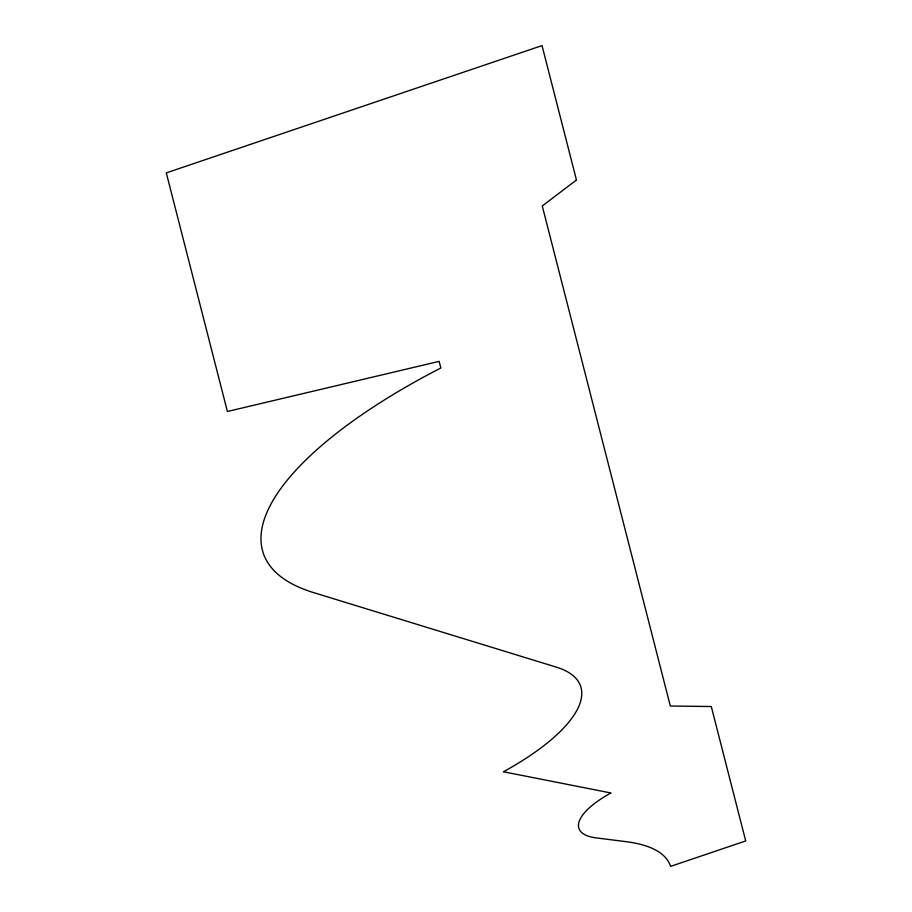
<?xml version="1.0" encoding="UTF-8"?>
<svg xmlns="http://www.w3.org/2000/svg" width="912" height="912" viewBox="0 0 912 912"><rect width="100%" height="100%" fill="white"/><g stroke="black" fill="none" stroke-linecap="round" stroke-linejoin="round"><path stroke-width="1.37" d="M576.452 179.995L542.264 205.987L670.32 706.013L711.292 706.538L745.708 840.944L670.559 866.4A190.528 65.482 -19.3 0 0 626.225 841.685L596.163 837.889A74.396 25.57 -19.3 0 1 610.926 792.973L503.413 771.769A178.991 61.514 -19.3 0 0 556.115 667.06L313.489 592.572A366.168 125.833 -19.3 0 1 440.838 367.992L439.139 361.369L227.396 411.494L166.292 172.892L542.024 45.6L576.452 179.995"/></g></svg>
